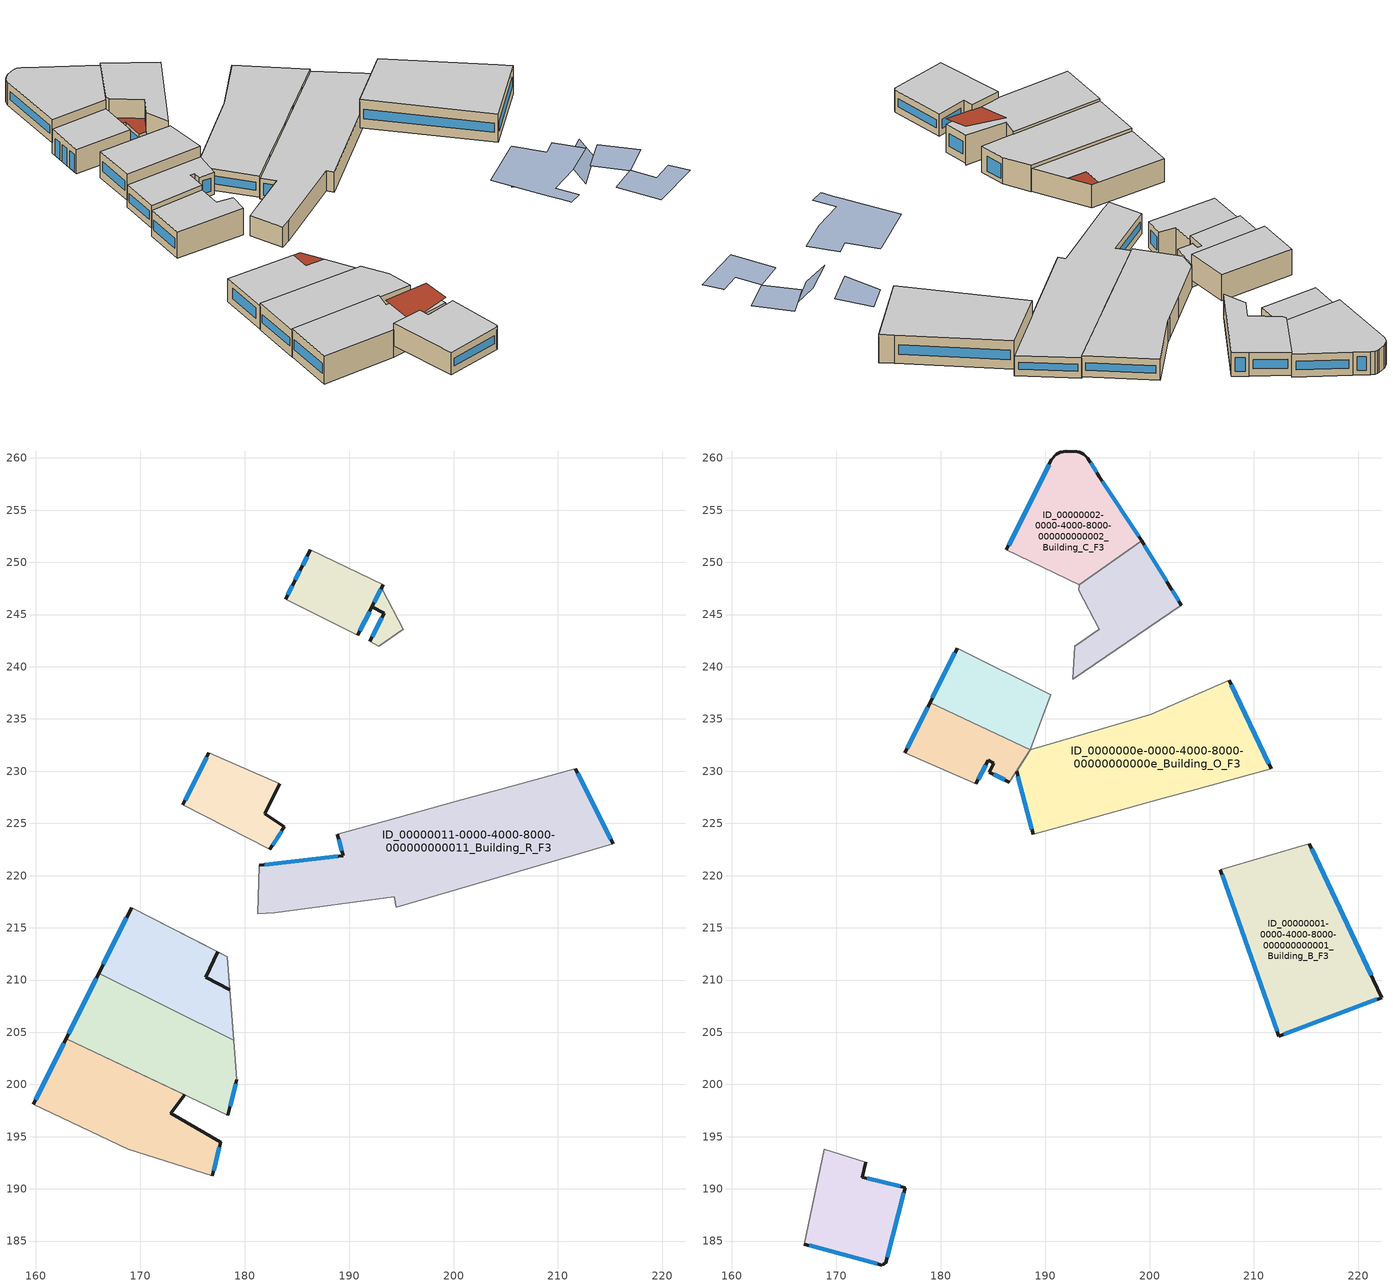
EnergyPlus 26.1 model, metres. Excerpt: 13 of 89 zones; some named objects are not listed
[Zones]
ID_00000010-0000-4000-8000-000000000010_Building_Q_F2
 floor to ID_00000010-0000-4000-8000-000000000010_Building_Q_F1 (FLOOR_CONSTRUCTION_BE_TH_01_EXISTING): 183.91,246.45 186.28,251.2 193.26,247.86 193.22,247.34 195.2,243.6 192.85,241.99 191.98,242.42 193.36,245.15 192.18,245.74 190.81,243.01 z8.88
 wall outside (WALL_CONSTRUCTION_BE_TH_01_EXISTING): 186.28,251.2 183.91,246.45 / 190.81,243.01 192.18,245.74 z8.88:12.36; 192.18,245.74 193.26,247.86 z11.28:12.36; 192.18,245.74 193.36,245.15 191.98,242.42 z8.88:11.28
 wall adiabatic (WALL_CONSTRUCTION_BE_TH_01_EXISTING): 193.26,247.86 186.28,251.2 / 183.91,246.45 190.81,243.01 z8.88:12.36; 191.98,242.42 192.85,241.99 195.2,243.6 193.22,247.34 193.26,247.86 z8.88:11.28
 window (WINDOW_CONSTRUCTION_BE_TH_01_EXISTING): 184.57,247.76 184.13,246.88 z8.91:11.42; 185.29,249.2 184.85,248.33 z8.89:11.36; 185.97,250.56 185.56,249.74 z8.89:11.32; 192.41,246.18 193.03,247.42 z11.5:12.14; 191.03,243.46 191.96,245.29 z9.73:11.51; 193.13,244.7 192.21,242.87 z9.46:10.69
 ceiling to ID_00000010-0000-4000-8000-000000000010_Building_Q_F3 (FLOOR_CONSTRUCTION_BE_TH_01_EXISTING): 183.91,246.45 190.81,243.01 192.18,245.74 193.26,247.86 186.28,251.2 z12.36
 roof outside (ROOF_CONSTRUCTION_BE_TH_01_EXISTING): 191.98,242.42 192.85,241.99 195.2,243.6 193.22,247.34 193.26,247.86 192.18,245.74 193.36,245.15 z11.28
ID_0000000b-0000-4000-8000-00000000000b_Building_L_F2
 floor to ID_0000000b-0000-4000-8000-00000000000b_Building_L_F1 (FLOOR_CONSTRUCTION_BE_TH_01_EXISTING): 159.76,198.09 162.9,204.39 174.24,199 172.91,197.26 177.7,194.45 176.88,191.27 168.85,193.78 z9.08
 wall outside (WALL_CONSTRUCTION_BE_TH_01_EXISTING): 162.9,204.39 159.76,198.09 / 176.88,191.27 177.7,194.45 z9.08:13.1; 172.91,197.26,13.1 172.91,197.26,9.08 174.24,199,9.06 174.24,199,13.1; 177.7,194.45,13.1 177.7,194.45,8.79 172.91,197.26,9.08 172.91,197.26,13.1
 wall adiabatic (WALL_CONSTRUCTION_BE_TH_01_EXISTING): 159.76,198.09 168.85,193.78 176.88,191.27 / 174.24,199 162.9,204.39 z9.08:13.1
 window (WINDOW_CONSTRUCTION_BE_TH_01_EXISTING): 162.68,203.94 159.99,198.54 z10.36:11.82; 177.01,191.75 177.57,193.96 z10.19:11.99
 ceiling to ID_0000000b-0000-4000-8000-00000000000b_Building_L_F3 (FLOOR_CONSTRUCTION_BE_TH_01_EXISTING): 159.76,198.09 168.85,193.78 176.88,191.27 177.7,194.45 172.91,197.26 174.24,199 162.9,204.39 z13.1
 roof outside (ROOF_CONSTRUCTION_BE_TH_01_EXISTING): 177.7,194.45,14.38 172.91,197.26,13.78 171.56,192.93,13.1 172.84,192.53,13.29 176.88,191.27,13.91
ID_00000011-0000-4000-8000-000000000011_Building_R_F3
 floor to ID_00000011-0000-4000-8000-000000000011_Building_R_F2 (FLOOR_CONSTRUCTION_BE_TH_01_EXISTING): 181.27,216.35 181.4,220.97 189.42,221.92 188.87,223.95 211.65,230.24 215.3,223.03 194.52,216.97 194.3,217.95 182.87,216.45 z10.04
 wall outside (WALL_CONSTRUCTION_BE_TH_01_EXISTING): 188.87,223.95 189.42,221.92 181.4,220.97 / 215.3,223.03 211.65,230.24 z10.04:12.97
 wall adiabatic (WALL_CONSTRUCTION_BE_TH_01_EXISTING): 181.4,220.97 181.27,216.35 182.87,216.45 194.3,217.95 194.52,216.97 215.3,223.03 / 211.65,230.24 207.83,229.18 204,228.13 203.59,228.02 200.27,227.1 193.41,225.21 188.87,223.95 z10.04:12.97
 window (WINDOW_CONSTRUCTION_BE_TH_01_EXISTING): 188.92,221.86 181.89,221.03 / 215.07,223.48 211.87,229.79 z10.99:12.02; 189,223.47 189.29,222.4 z10.64:12.37
 ceiling to ID_00000011-0000-4000-8000-000000000011_Building_R_F4 (FLOOR_CONSTRUCTION_BE_TH_01_EXISTING): 181.27,216.35 182.87,216.45 194.3,217.95 194.52,216.97 215.3,223.03 211.65,230.24 188.87,223.95 189.42,221.92 181.4,220.97 z12.97
ID_00000008-0000-4000-8000-000000000008_Building_I_F2
 floor to ID_00000008-0000-4000-8000-000000000008_Building_I_F1 (FLOOR_CONSTRUCTION_BE_TH_01_EXISTING): 174.07,226.78 176.57,231.77 183.36,228.8 181.89,225.95 183.79,224.67 182.39,222.5 z9.13
 wall outside (WALL_CONSTRUCTION_BE_TH_01_EXISTING): 176.57,231.77 174.07,226.78 / 182.39,222.5 183.79,224.67 z9.13:12.9; 183.79,224.67,12.9 183.79,224.67,9.09 181.89,225.95,9.02 181.89,225.95,12.9; 181.89,225.95,12.9 181.89,225.95,9.02 183.36,228.8,9.05 183.36,228.8,12.9
 wall adiabatic (WALL_CONSTRUCTION_BE_TH_01_EXISTING): 183.36,228.8 176.57,231.77 / 174.07,226.78 182.39,222.5 z9.13:12.9
 window (WINDOW_CONSTRUCTION_BE_TH_01_EXISTING): 176.35,231.32 174.3,227.22 z10.31:11.73; 182.66,222.92 183.52,224.25 z10.06:11.97
 ceiling to ID_00000008-0000-4000-8000-000000000008_Building_I_F3 (FLOOR_CONSTRUCTION_BE_TH_01_EXISTING): 174.07,226.78 182.39,222.5 183.79,224.67 181.89,225.95 183.36,228.8 176.57,231.77 z12.9
ID_0000000f-0000-4000-8000-00000000000f_Building_P_F2
 floor to ID_0000000f-0000-4000-8000-00000000000f_Building_P_F1 (FLOOR_CONSTRUCTION_BE_TH_01_EXISTING): 162.9,204.39 166,210.63 178.94,204.24 179.23,200.43 178.36,197.05 z9.01
 wall outside (WALL_CONSTRUCTION_BE_TH_01_EXISTING): 178.36,197.05 179.23,200.43 / 166,210.63 162.9,204.39 z9.01:12.8
 wall adiabatic (WALL_CONSTRUCTION_BE_TH_01_EXISTING): 162.9,204.39 178.36,197.05 / 179.23,200.43 178.94,204.24 166,210.63 z9.01:12.8
 window (WINDOW_CONSTRUCTION_BE_TH_01_EXISTING): 178.59,197.93 179.14,200.08 z9.61:11.76; 165.78,210.18 163.12,204.84 z10.32:11.49
 ceiling to ID_0000000f-0000-4000-8000-00000000000f_Building_P_F3 (FLOOR_CONSTRUCTION_BE_TH_01_EXISTING): 162.9,204.39 178.36,197.05 179.23,200.43 178.94,204.24 166,210.63 z12.8
ID_0000000a-0000-4000-8000-00000000000a_Building_K_F2
 floor to ID_0000000a-0000-4000-8000-00000000000a_Building_K_F1 (FLOOR_CONSTRUCTION_BE_TH_01_EXISTING): 166,210.63 169.15,216.93 178.33,212.23 178.94,204.24 z9.06
 wall outside (WALL_CONSTRUCTION_BE_TH_01_EXISTING): 169.15,216.93 166,210.63 z9.06:12.38; 178.57,209.09 176.28,210.26 177.43,212.69 z12.37:12.38
 wall adiabatic (WALL_CONSTRUCTION_BE_TH_01_EXISTING): 166,210.63 178.94,204.24 z9.06:12.38; 177.43,212.69,12.38 177.43,212.69,12.37 178.33,212.23,12.37 178.33,212.23,9.06 169.15,216.93,9.06 169.15,216.93,12.38; 178.94,204.24,12.38 178.94,204.24,9.06 178.33,212.23,9.06 178.33,212.23,12.37 178.57,209.09,12.37 178.57,209.09,12.38
 window (WINDOW_CONSTRUCTION_BE_TH_01_EXISTING): 168.67,215.96 166.43,211.49 z10.1:11.62
 ceiling to ID_0000000a-0000-4000-8000-00000000000a_Building_K_F3 (FLOOR_CONSTRUCTION_BE_TH_01_EXISTING): 166,210.63 178.94,204.24 178.57,209.09 176.28,210.26 177.43,212.69 169.15,216.93 z12.38
 roof outside (ROOF_CONSTRUCTION_BE_TH_01_EXISTING): 176.28,210.26 178.57,209.09 178.33,212.23 177.43,212.69 z12.37
ID_00000002-0000-4000-8000-000000000002_Building_C_F3
 floor to ID_00000002-0000-4000-8000-000000000002_Building_C_F2 (FLOOR_CONSTRUCTION_BE_TH_01_EXISTING): 186.28,251.2 190.59,259.82 191.08,260.37 191.46,260.53 192.04,260.67 193.07,260.6 193.32,260.53 193.69,260.38 194.08,259.97 195.2,258.2 199.23,252.09 193.26,247.86 z10.36
 wall outside (WALL_CONSTRUCTION_BE_TH_01_EXISTING): 199.23,252.09 195.2,258.2 194.08,259.97 193.69,260.38 193.32,260.53 193.07,260.6 192.04,260.67 191.46,260.53 191.08,260.37 190.59,259.82 186.28,251.2 z10.36:13.66
 wall adiabatic (WALL_CONSTRUCTION_BE_TH_01_EXISTING): 186.28,251.2 193.26,247.86 199.23,252.09 z10.36:13.66
 window (WINDOW_CONSTRUCTION_BE_TH_01_EXISTING): 194.94,258.62 194.35,259.55 z11.03:12.99; 198.95,252.51 195.48,257.78 z11.41:12.6; 190.37,259.37 186.51,251.64 z11.44:12.58
 ceiling to ID_00000002-0000-4000-8000-000000000002_Building_C_F4 (FLOOR_CONSTRUCTION_BE_TH_01_EXISTING): 186.28,251.2 193.26,247.86 199.23,252.09 195.2,258.2 194.08,259.97 193.69,260.38 193.32,260.53 193.07,260.6 192.04,260.67 191.46,260.53 191.08,260.37 190.59,259.82 z13.66
ID_00000004-0000-4000-8000-000000000004_Building_E_F3
 floor to ID_00000004-0000-4000-8000-000000000004_Building_E_F2 (FLOOR_CONSTRUCTION_BE_MFH_01_EXISTING): 166.92,184.71 168.85,193.78 172.84,192.53 172.49,191.11 176.59,190.11 174.75,182.94 174.6,182.82 174.51,182.79 174.45,182.79 174.42,182.7 z10.8
 wall outside (WALL_CONSTRUCTION_BE_MFH_01_EXISTING): 166.92,184.71 174.42,182.7 174.45,182.79 174.51,182.79 174.6,182.82 174.75,182.94 176.59,190.11 172.49,191.11 172.84,192.53 z10.8:13.99
 wall adiabatic (WALL_CONSTRUCTION_BE_MFH_01_EXISTING): 172.84,192.53 168.85,193.78 166.92,184.71 z10.8:13.99
 window (WINDOW_CONSTRUCTION_BE_MFH_01_EXISTING): 167.41,184.58 173.94,182.83 z11.83:12.96; 176.1,190.23 172.98,190.99 z11.75:13.04; 174.88,183.42 176.46,189.63 z11.82:12.97
 ceiling to ID_00000004-0000-4000-8000-000000000004_Building_E_F4 (FLOOR_CONSTRUCTION_BE_MFH_01_EXISTING): 166.92,184.71 174.42,182.7 174.45,182.79 174.51,182.79 174.6,182.82 174.75,182.94 176.59,190.11 172.49,191.11 172.84,192.53 168.85,193.78 z13.99
ID_0000000e-0000-4000-8000-00000000000e_Building_O_F3
 floor to ID_0000000e-0000-4000-8000-00000000000e_Building_O_F2 (FLOOR_CONSTRUCTION_BE_O_01_EXISTING): 187.26,230 188.58,232.03 195.16,233.98 200.18,235.47 207.62,238.72 211.65,230.24 188.87,223.95 z10.23
 wall outside (WALL_CONSTRUCTION_BE_O_01_EXISTING): 211.65,230.24 207.62,238.72 / 187.26,230 188.87,223.95 z10.23:13.3
 wall adiabatic (WALL_CONSTRUCTION_BE_O_01_EXISTING): 207.62,238.72 200.18,235.47 199.22,235.19 195.16,233.98 188.58,232.03 187.26,230 / 188.87,223.95 193.41,225.21 200.27,227.1 203.59,228.02 204,228.13 207.83,229.18 211.65,230.24 z10.23:13.3
 window (WINDOW_CONSTRUCTION_BE_O_01_EXISTING): 211.43,230.69 207.84,238.27 z11.23:12.29; 187.38,229.51 188.74,224.43 z11.2:12.33
 ceiling to ID_0000000e-0000-4000-8000-00000000000e_Building_O_F4 (FLOOR_CONSTRUCTION_BE_O_01_EXISTING): 187.26,230 188.87,223.95 211.65,230.24 207.62,238.72 200.18,235.47 195.16,233.98 188.58,232.03 z13.3
ID_00000000-0000-4000-8000-000000000000_Building_A_F3
 floor to ID_00000000-0000-4000-8000-000000000000_Building_A_F2 (FLOOR_CONSTRUCTION_BE_TH_01_EXISTING): 178.97,236.57 181.58,241.78 190.54,237.32 188.58,232.03 z11.29
 wall outside (WALL_CONSTRUCTION_BE_TH_01_EXISTING): 181.58,241.78 178.97,236.57 z11.29:15.02
 wall adiabatic (WALL_CONSTRUCTION_BE_TH_01_EXISTING): 178.97,236.57 188.58,232.03 190.54,237.32 181.58,241.78 z11.29:15.02
 window (WINDOW_CONSTRUCTION_BE_TH_01_EXISTING): 181.35,241.33 179.2,237.02 z12.46:13.86
 ceiling to ID_00000000-0000-4000-8000-000000000000_Building_A_F4 (FLOOR_CONSTRUCTION_BE_TH_01_EXISTING): 178.97,236.57 188.58,232.03 190.54,237.32 181.58,241.78 z15.02
ID_00000001-0000-4000-8000-000000000001_Building_B_F3
 floor to ID_00000001-0000-4000-8000-000000000001_Building_B_F2 (FLOOR_CONSTRUCTION_BE_TH_01_EXISTING): 206.78,220.55 215.3,223.03 221.42,210.01 222.22,208.32 212.39,204.62 z11
 wall outside (WALL_CONSTRUCTION_BE_TH_01_EXISTING): 206.78,220.55 212.39,204.62 222.22,208.32 221.42,210.01 215.3,223.03 z11:15.08
 wall adiabatic (WALL_CONSTRUCTION_BE_TH_01_EXISTING): 215.3,223.03 206.78,220.55 z11:15.08
 window (WINDOW_CONSTRUCTION_BE_TH_01_EXISTING): 206.95,220.08 212.22,205.1 z12.37:13.71; 221.21,210.46 215.51,222.58 z12.36:13.72; 212.85,204.8 221.75,208.14 z12.34:13.74
 ceiling to ID_00000001-0000-4000-8000-000000000001_Building_B_F4 (FLOOR_CONSTRUCTION_BE_TH_01_EXISTING): 206.78,220.55 212.39,204.62 222.22,208.32 221.42,210.01 215.3,223.03 z15.08
ID_00000005-0000-4000-8000-000000000005_Building_F_F3
 floor to ID_00000005-0000-4000-8000-000000000005_Building_F_F2 (FLOOR_CONSTRUCTION_BE_TH_01_EXISTING): 176.57,231.77 178.97,236.57 188.58,232.03 186.57,228.94 184.65,229.92 185.08,230.75 184.53,231.03 183.36,228.8 z10.3
 wall outside (WALL_CONSTRUCTION_BE_TH_01_EXISTING): 178.97,236.57 176.57,231.77 / 183.36,228.8 184.53,231.03 185.08,230.75 184.65,229.92 186.57,228.94 z10.3:13.54
 wall adiabatic (WALL_CONSTRUCTION_BE_TH_01_EXISTING): 186.57,228.94 188.58,232.03 178.97,236.57 / 176.57,231.77 183.36,228.8 z10.3:13.54
 window (WINDOW_CONSTRUCTION_BE_TH_01_EXISTING): 178.75,236.13 176.8,232.22 z11.3:12.53; 183.59,229.24 184.3,230.59 z11.09:12.75; 185.1,229.69 186.12,229.17 z10.98:12.86
 ceiling to ID_00000005-0000-4000-8000-000000000005_Building_F_F4 (FLOOR_CONSTRUCTION_BE_TH_01_EXISTING): 176.57,231.77 183.36,228.8 184.53,231.03 185.08,230.75 184.65,229.92 186.57,228.94 188.58,232.03 178.97,236.57 z13.54
ID_0000000d-0000-4000-8000-00000000000d_Building_N_F3
 floor to ID_0000000d-0000-4000-8000-00000000000d_Building_N_F2 (FLOOR_CONSTRUCTION_BE_TH_01_EXISTING): 192.63,238.83 192.85,241.99 195.2,243.6 193.22,247.34 193.26,247.86 199.23,252.09 203.04,245.91 z10.6
 wall outside (WALL_CONSTRUCTION_BE_TH_01_EXISTING): 203.04,245.91 201.9,247.75 199.23,252.09 z10.6:13.96
 wall adiabatic (WALL_CONSTRUCTION_BE_TH_01_EXISTING): 199.23,252.09 193.26,247.86 193.22,247.34 195.2,243.6 192.85,241.99 192.63,238.83 203.04,245.91 z10.6:13.96
 window (WINDOW_CONSTRUCTION_BE_TH_01_EXISTING): 202.78,246.33 202.16,247.33 z11.31:13.25; 201.64,248.18 199.49,251.66 z11.63:12.93
 ceiling to ID_0000000d-0000-4000-8000-00000000000d_Building_N_F4 (FLOOR_CONSTRUCTION_BE_TH_01_EXISTING): 192.63,238.83 203.04,245.91 199.23,252.09 193.26,247.86 193.22,247.34 195.2,243.6 192.85,241.99 z13.96
shading: 199.24,198.01,15.45 199.78,191,15.45 199.83,190.32,15.45 199.93,188.96,15.45 200.03,187.69,15.45 200.06,187.35,15.45 201.94,187.38,15.45 201.65,190.54,15.45 206.15,190.74,15.45 210.83,191.64,15.44 209.82,195.72,15.45 207.83,195.24,15.45 206.77,199.55,15.45 206.56,199.5,15.45; 211.07,187.55 211.42,181.55 218.62,181.74 218.22,184.49 218.22,184.54 215.27,184.37 215.06,187.91 z11.12; 213.51,192.59 215.06,187.91 219.51,189.09 217.85,194.13 215.68,193.37 z11.06; 207.83,195.24,10.59 209.82,195.72,10.51 212.3,196.44,10.38 211.58,197.77,10.03 210.08,200.51,9.32 206.77,199.55,9.5; 210.27,193.87,13.13 210.83,191.64,10.33 213.51,192.59,10.65 215.68,193.37,10.91 215.47,194.06,11.8 215.17,195.07,13.08
[Building]
UrbanScene: North axis=0; Terrain=City; Loads convergence tolerance value=0.04; Temperature convergence tolerance value=0.4; Solar distribution=FullExterior; Maximum number of warmup days=100; Name=Demo urban block
[Site:Location]
Demo Location: City=Anonymized; Reference system=local coordinates
[WindowMaterial:Shade]
Shading_Material: Solar transmittance=0.1; Solar reflectance=0.5; Visible transmittance=0.2; Visible reflectance=0.5; Infrared hemispherical emissivity=0.9; Infrared transmittance=0.05; Thickness=0.005; Conductivity=0.1; Shade to glass distance=0.05; Top opening multiplier=0.5; Bottom opening multiplier=0.5; Left side opening multiplier=0.5; Right side opening multiplier=0.5; Airflow permeability=0
[Material] Thickness=0.1
Name | Roughness | Conductivity | Density | Specific heat | Solar absorptance | Thermal absorptance | Visible absorptance
BE_GypsumBlock_Material | MediumSmooth | 0.4 | 900 | 1000
WALL_MATERIAL_BE_O_01_EXISTING; WALL_MATERIAL_BE_MFH_01_EXISTING; WALL_MATERIAL_BE_TH_01_EXISTING | MediumRough | 0.22 | 900 | 840 | 0.7 | 0.9 | 0.7
FLOOR_MATERIAL_BE_O_01_EXISTING | MediumRough | 0.079 | 2000 | 840 | 0.6 | 0.9 | 0.6
FLOOR_MATERIAL_BE_MFH_01_EXISTING | MediumRough | 0.068 | 2000 | 840 | 0.6 | 0.9 | 0.6
ROOF_MATERIAL_BE_TH_01_EXISTING | MediumRough | 0.17 | 800 | 920 | 0.75 | 0.9 | 0.75
FLOOR_MATERIAL_BE_TH_01_EXISTING | MediumRough | 0.085 | 2000 | 840 | 0.6 | 0.9 | 0.6
[Construction]
BE_Internal_Partition_Const: BE_GypsumBlock_Material
WALL_CONSTRUCTION_BE_O_01_EXISTING: WALL_MATERIAL_BE_O_01_EXISTING
FLOOR_CONSTRUCTION_BE_O_01_EXISTING: FLOOR_MATERIAL_BE_O_01_EXISTING
WINDOW_CONSTRUCTION_BE_O_01_EXISTING: GLASS_BE_O_01_EXISTING, AIR_GAP_BE_O_01_EXISTING, GLASS_BE_O_01_EXISTING
WALL_CONSTRUCTION_BE_MFH_01_EXISTING: WALL_MATERIAL_BE_MFH_01_EXISTING
FLOOR_CONSTRUCTION_BE_MFH_01_EXISTING: FLOOR_MATERIAL_BE_MFH_01_EXISTING
WINDOW_CONSTRUCTION_BE_MFH_01_EXISTING: GLASS_BE_MFH_01_EXISTING, AIR_GAP_BE_MFH_01_EXISTING, GLASS_BE_MFH_01_EXISTING
WALL_CONSTRUCTION_BE_TH_01_EXISTING: WALL_MATERIAL_BE_TH_01_EXISTING
ROOF_CONSTRUCTION_BE_TH_01_EXISTING: ROOF_MATERIAL_BE_TH_01_EXISTING
FLOOR_CONSTRUCTION_BE_TH_01_EXISTING: FLOOR_MATERIAL_BE_TH_01_EXISTING
WINDOW_CONSTRUCTION_BE_TH_01_EXISTING: GLASS_BE_TH_01_EXISTING, AIR_GAP_BE_TH_01_EXISTING, GLASS_BE_TH_01_EXISTING
[WindowMaterial:Glazing] Back side infrared hemispherical emissivity=0.84; Back side solar reflectance at normal incidence=0.071; Back side visible reflectance at normal incidence=0.08; Conductivity=1; Front side infrared hemispherical emissivity=0.84; Front side solar reflectance at normal incidence=0.071; Front side visible reflectance at normal incidence=0.08; Infrared transmittance at normal incidence=0; Optical data type=SpectralAverage; Solar transmittance at normal incidence=0.775; Thickness=0.006; Visible transmittance at normal incidence=0.881
GLASS_BE_O_01_EXISTING; GLASS_BE_MFH_01_EXISTING; GLASS_BE_TH_01_EXISTING
[WindowMaterial:Gas] Gas type=Air; Thickness=0.012
AIR_GAP_BE_O_01_EXISTING; AIR_GAP_BE_MFH_01_EXISTING; AIR_GAP_BE_TH_01_EXISTING
[Zone] Multiplier=1
Name | Ceiling height | Volume
ID_00000010-0000-4000-8000-000000000010_Building_Q_F2 | 3.4856 | 172.91
ID_00000002-0000-4000-8000-000000000002_Building_C_F3 | 3.3035 | 312.26
ID_00000004-0000-4000-8000-000000000004_Building_E_F3 | 3.18721 | 219.69
ID_0000000b-0000-4000-8000-00000000000b_Building_L_F2 | 4.3091 | 467.92
ID_0000000e-0000-4000-8000-00000000000e_Building_O_F3 | 3.06912 | 573.34
ID_00000000-0000-4000-8000-000000000000_Building_A_F3 | 3.73622 | 220.29
ID_00000001-0000-4000-8000-000000000001_Building_B_F3 | 4.0847 | 653.22
ID_00000011-0000-4000-8000-000000000011_Building_R_F3 | 2.92543 | 684.41
ID_00000005-0000-4000-8000-000000000005_Building_F_F3 | 3.23383 | 159.36
ID_0000000d-0000-4000-8000-00000000000d_Building_N_F3 | 3.36688 | 219.91
ID_00000008-0000-4000-8000-000000000008_Building_I_F2 | 3.88045 | 188.69
ID_0000000f-0000-4000-8000-00000000000f_Building_P_F2 | 3.79819 | 418.31
ID_0000000a-0000-4000-8000-00000000000a_Building_K_F2 | 3.32007 | 285.94
[InternalMass] Construction=BE_Internal_Partition_Const
Name | Zone or zonelist | Surface area
ID_00000010-0000-4000-8000-000000000010_Building_Q_F2_Vertical_Internal_Mass | ID_00000010-0000-4000-8000-000000000010_Building_Q_F2 | 24.8
ID_00000002-0000-4000-8000-000000000002_Building_C_F3_Vertical_Internal_Mass | ID_00000002-0000-4000-8000-000000000002_Building_C_F3 | 47.26
ID_00000004-0000-4000-8000-000000000004_Building_E_F3_Vertical_Internal_Mass | ID_00000004-0000-4000-8000-000000000004_Building_E_F3 | 34.46
ID_0000000b-0000-4000-8000-00000000000b_Building_L_F2_Vertical_Internal_Mass | ID_0000000b-0000-4000-8000-00000000000b_Building_L_F2 | 54.29
ID_0000000e-0000-4000-8000-00000000000e_Building_O_F3_Vertical_Internal_Mass | ID_0000000e-0000-4000-8000-00000000000e_Building_O_F3 | 93.4
ID_00000000-0000-4000-8000-000000000000_Building_A_F3_Vertical_Internal_Mass | ID_00000000-0000-4000-8000-000000000000_Building_A_F3 | 29.48
ID_00000001-0000-4000-8000-000000000001_Building_B_F3_Vertical_Internal_Mass | ID_00000001-0000-4000-8000-000000000001_Building_B_F3 | 79.96
ID_00000011-0000-4000-8000-000000000011_Building_R_F3_Vertical_Internal_Mass | ID_00000011-0000-4000-8000-000000000011_Building_R_F3 | 116.98
ID_00000005-0000-4000-8000-000000000005_Building_F_F3_Vertical_Internal_Mass | ID_00000005-0000-4000-8000-000000000005_Building_F_F3 | 24.64
ID_0000000d-0000-4000-8000-00000000000d_Building_N_F3_Vertical_Internal_Mass | ID_0000000d-0000-4000-8000-00000000000d_Building_N_F3 | 32.66
ID_00000008-0000-4000-8000-000000000008_Building_I_F2_Vertical_Internal_Mass | ID_00000008-0000-4000-8000-000000000008_Building_I_F2 | 24.31
ID_0000000f-0000-4000-8000-00000000000f_Building_P_F2_Vertical_Internal_Mass | ID_0000000f-0000-4000-8000-00000000000f_Building_P_F2 | 55.07
ID_0000000a-0000-4000-8000-00000000000a_Building_K_F2_Vertical_Internal_Mass | ID_0000000a-0000-4000-8000-00000000000a_Building_K_F2 | 43.06
[People] Number of people schedule=People_Number_Schedule; Number of people calculation method=People; Activity level schedule=People_Activity_Schedule; Carbon dioxide generation rate=3.82e-08; Fraction radiant=0.3; Sensible heat fraction=0.5; Mean radiant temperature calculation type=EnclosureAveraged
Name | Zone or zonelist or space or spacelist | Number of people
People_ID_00000010-0000-4000-8000-000000000010_Building_Q_F2 | ID_00000010-0000-4000-8000-000000000010_Building_Q_F2 | 1
People_ID_00000002-0000-4000-8000-000000000002_Building_C_F3 | ID_00000002-0000-4000-8000-000000000002_Building_C_F3 | 3
People_ID_00000004-0000-4000-8000-000000000004_Building_E_F3 | ID_00000004-0000-4000-8000-000000000004_Building_E_F3 | 2
People_ID_0000000b-0000-4000-8000-00000000000b_Building_L_F2 | ID_0000000b-0000-4000-8000-00000000000b_Building_L_F2 | 3
People_ID_0000000e-0000-4000-8000-00000000000e_Building_O_F3 | ID_0000000e-0000-4000-8000-00000000000e_Building_O_F3 | 5
People_ID_00000000-0000-4000-8000-000000000000_Building_A_F3 | ID_00000000-0000-4000-8000-000000000000_Building_A_F3 | 2
People_ID_00000001-0000-4000-8000-000000000001_Building_B_F3 | ID_00000001-0000-4000-8000-000000000001_Building_B_F3 | 5
People_ID_00000011-0000-4000-8000-000000000011_Building_R_F3 | ID_00000011-0000-4000-8000-000000000011_Building_R_F3 | 6
People_ID_00000005-0000-4000-8000-000000000005_Building_F_F3 | ID_00000005-0000-4000-8000-000000000005_Building_F_F3 | 1
People_ID_0000000d-0000-4000-8000-00000000000d_Building_N_F3 | ID_0000000d-0000-4000-8000-00000000000d_Building_N_F3 | 2
People_ID_00000008-0000-4000-8000-000000000008_Building_I_F2 | ID_00000008-0000-4000-8000-000000000008_Building_I_F2 | 1
People_ID_0000000f-0000-4000-8000-00000000000f_Building_P_F2 | ID_0000000f-0000-4000-8000-00000000000f_Building_P_F2 | 3
People_ID_0000000a-0000-4000-8000-00000000000a_Building_K_F2 | ID_0000000a-0000-4000-8000-00000000000a_Building_K_F2 | 3
[Lights] Schedule=Lighting_Schedule; Design level calculation method=LightingLevel; Radiant fraction=0.4; Fraction visible=0.1
Name | Zone or zonelist or space or spacelist | Lighting level
Lights_ID_00000010-0000-4000-8000-000000000010_Building_Q_F2 | ID_00000010-0000-4000-8000-000000000010_Building_Q_F2 | 248.042
Lights_ID_00000002-0000-4000-8000-000000000002_Building_C_F3 | ID_00000002-0000-4000-8000-000000000002_Building_C_F3 | 472.615
Lights_ID_00000004-0000-4000-8000-000000000004_Building_E_F3 | ID_00000004-0000-4000-8000-000000000004_Building_E_F3 | 344.649
Lights_ID_0000000b-0000-4000-8000-00000000000b_Building_L_F2 | ID_0000000b-0000-4000-8000-00000000000b_Building_L_F2 | 542.948
Lights_ID_0000000e-0000-4000-8000-00000000000e_Building_O_F3 | ID_0000000e-0000-4000-8000-00000000000e_Building_O_F3 | 934.042
Lights_ID_00000000-0000-4000-8000-000000000000_Building_A_F3 | ID_00000000-0000-4000-8000-000000000000_Building_A_F3 | 294.799
Lights_ID_00000001-0000-4000-8000-000000000001_Building_B_F3 | ID_00000001-0000-4000-8000-000000000001_Building_B_F3 | 799.591
Lights_ID_00000011-0000-4000-8000-000000000011_Building_R_F3 | ID_00000011-0000-4000-8000-000000000011_Building_R_F3 | 1169.75
Lights_ID_00000005-0000-4000-8000-000000000005_Building_F_F3 | ID_00000005-0000-4000-8000-000000000005_Building_F_F3 | 246.396
Lights_ID_0000000d-0000-4000-8000-00000000000d_Building_N_F3 | ID_0000000d-0000-4000-8000-00000000000d_Building_N_F3 | 326.583
Lights_ID_00000008-0000-4000-8000-000000000008_Building_I_F2 | ID_00000008-0000-4000-8000-000000000008_Building_I_F2 | 243.125
Lights_ID_0000000f-0000-4000-8000-00000000000f_Building_P_F2 | ID_0000000f-0000-4000-8000-00000000000f_Building_P_F2 | 550.666
Lights_ID_0000000a-0000-4000-8000-00000000000a_Building_K_F2 | ID_0000000a-0000-4000-8000-00000000000a_Building_K_F2 | 430.624
[ElectricEquipment] Schedule=Equipment_Schedule; Design level calculation method=EquipmentLevel; Fraction latent=0.1; Fraction radiant=0.3; Fraction lost=0.1
Name | Zone or zonelist or space or spacelist | Design level
ElectricEquipment_ID_00000010-0000-4000-8000-000000000010_Building_Q_F2 | ID_00000010-0000-4000-8000-000000000010_Building_Q_F2 | 99.2167
ElectricEquipment_ID_00000002-0000-4000-8000-000000000002_Building_C_F3 | ID_00000002-0000-4000-8000-000000000002_Building_C_F3 | 189.046
ElectricEquipment_ID_00000004-0000-4000-8000-000000000004_Building_E_F3 | ID_00000004-0000-4000-8000-000000000004_Building_E_F3 | 137.86
ElectricEquipment_ID_0000000b-0000-4000-8000-00000000000b_Building_L_F2 | ID_0000000b-0000-4000-8000-00000000000b_Building_L_F2 | 217.179
ElectricEquipment_ID_0000000e-0000-4000-8000-00000000000e_Building_O_F3 | ID_0000000e-0000-4000-8000-00000000000e_Building_O_F3 | 373.617
ElectricEquipment_ID_00000000-0000-4000-8000-000000000000_Building_A_F3 | ID_00000000-0000-4000-8000-000000000000_Building_A_F3 | 117.92
ElectricEquipment_ID_00000001-0000-4000-8000-000000000001_Building_B_F3 | ID_00000001-0000-4000-8000-000000000001_Building_B_F3 | 319.837
ElectricEquipment_ID_00000011-0000-4000-8000-000000000011_Building_R_F3 | ID_00000011-0000-4000-8000-000000000011_Building_R_F3 | 467.901
ElectricEquipment_ID_00000005-0000-4000-8000-000000000005_Building_F_F3 | ID_00000005-0000-4000-8000-000000000005_Building_F_F3 | 98.5582
ElectricEquipment_ID_0000000d-0000-4000-8000-00000000000d_Building_N_F3 | ID_0000000d-0000-4000-8000-00000000000d_Building_N_F3 | 130.633
ElectricEquipment_ID_00000008-0000-4000-8000-000000000008_Building_I_F2 | ID_00000008-0000-4000-8000-000000000008_Building_I_F2 | 97.2498
ElectricEquipment_ID_0000000f-0000-4000-8000-00000000000f_Building_P_F2 | ID_0000000f-0000-4000-8000-00000000000f_Building_P_F2 | 220.266
ElectricEquipment_ID_0000000a-0000-4000-8000-00000000000a_Building_K_F2 | ID_0000000a-0000-4000-8000-00000000000a_Building_K_F2 | 172.25
[WindowShadingControl] Shading type=InteriorShade; Shading control type=OnIfScheduleAllows; Schedule=Shading_Schedule; Shading control is scheduled=Yes; Shading device material=Shading_Material
Name | Zone | Fenestration surface name 1 | Fenestration surface name 2 | Fenestration surface name 3 | Fenestration surface name 4 | Fenestration surface name 5 | Fenestration surface name 6
Shading_Control_ID_00000010-0000-4000-8000-000000000010_Building_Q_F2 | ID_00000010-0000-4000-8000-000000000010_Building_Q_F2 | Window_UUID_b12f20bb-6cde-4e9f-aa60-e3ff66359776 | Window_UUID_958081d6-00b5-494b-bd87-3e546429ca87 | Window_UUID_3aa2bbdd-3e14-463d-acaf-7fa250b5d632 | Window_WallSurface_UUID_0725f2d6-0cde-4f9b-a9f2-7a35785060c2_Floor2 | Window_WallSurface_UUID_036a50a8-3d7c-4415-b584-e5c840475733_Floor2 | Window_WallSurface_UUID_130d15d0-a369-4025-aaf0-d5886dcda45a_Floor2
Shading_Control_ID_00000002-0000-4000-8000-000000000002_Building_C_F3 | ID_00000002-0000-4000-8000-000000000002_Building_C_F3 | Window_WallSurface_UUID_6c13ef64-08c2-4883-8243-9d958fd245a0_Floor3 | Window_WallSurface_UUID_d1621a36-49bf-41e9-9a20-242809d101df_Floor3 | Window_WallSurface_UUID_b55f43a7-840d-45db-991f-3315b7c44bf9_Floor3
Shading_Control_ID_00000004-0000-4000-8000-000000000004_Building_E_F3 | ID_00000004-0000-4000-8000-000000000004_Building_E_F3 | Window_WallSurface_UUID_e7d9032c-4664-43b2-8388-2e2008748ad8_Floor3 | Window_WallSurface_UUID_c275d5ee-f46d-451d-9e43-898bb84b7fdc_Floor3 | Window_WallSurface_UUID_d88c7a2c-6721-44a2-8e8c-b7bcccf4f5dd_Floor3
Shading_Control_ID_0000000b-0000-4000-8000-00000000000b_Building_L_F2 | ID_0000000b-0000-4000-8000-00000000000b_Building_L_F2 | Window_WallSurface_UUID_f03a497a-88a1-4b05-99e7-cc0fab17a9d2_Floor2 | Window_WallSurface_UUID_fe39ca2c-a0a8-48eb-b476-da92515caae3_Floor2
Shading_Control_ID_0000000e-0000-4000-8000-00000000000e_Building_O_F3 | ID_0000000e-0000-4000-8000-00000000000e_Building_O_F3 | Window_WallSurface_UUID_47eaf5d1-bd25-4d6e-abbd-205a1819ed3e_Floor3 | Window_WallSurface_UUID_633c8162-b79b-4d85-a100-ecb88c3f9cbf_Floor3
Shading_Control_ID_00000000-0000-4000-8000-000000000000_Building_A_F3 | ID_00000000-0000-4000-8000-000000000000_Building_A_F3 | Window_WallSurface_UUID_415bd940-f2c6-45b5-8a3b-bda8b3434628_Floor3
Shading_Control_ID_00000001-0000-4000-8000-000000000001_Building_B_F3 | ID_00000001-0000-4000-8000-000000000001_Building_B_F3 | Window_WallSurface_UUID_c062a08c-3ecb-44eb-85f4-fe77c741c58d_Floor3 | Window_WallSurface_UUID_62939d00-fa4a-4959-97a5-5a54d2a29941_Floor3 | Window_WallSurface_UUID_9fcb1c4e-6217-42a4-921a-4dc4a6d3f108_Floor3
Shading_Control_ID_00000011-0000-4000-8000-000000000011_Building_R_F3 | ID_00000011-0000-4000-8000-000000000011_Building_R_F3 | Window_WallSurface_UUID_186ab8b4-0234-490f-9d78-bf20c8a835f7_Floor3 | Window_WallSurface_UUID_df8662ec-1f87-4bb0-9486-61e4f246d5e6_Floor3 | Window_WallSurface_UUID_2e6c7f8d-f140-4878-a855-e46219169383_Floor3
Shading_Control_ID_00000005-0000-4000-8000-000000000005_Building_F_F3 | ID_00000005-0000-4000-8000-000000000005_Building_F_F3 | Window_WallSurface_UUID_6974947e-3a1d-414c-8d30-bbec3325a1e0_Floor3 | Window_WallSurface_UUID_66a3e8f1-8393-4caa-8584-b4588337dd5f_Floor3 | Window_WallSurface_UUID_be0a5aa7-c9a2-4c3c-9526-b6acdbe935fd_Floor3
Shading_Control_ID_0000000d-0000-4000-8000-00000000000d_Building_N_F3 | ID_0000000d-0000-4000-8000-00000000000d_Building_N_F3 | Window_WallSurface_UUID_94153be7-0b52-4745-9bf2-c16048c93b11_Floor3 | Window_WallSurface_UUID_3f9a39ca-cf31-4086-83c6-81841c6b83d1_Floor3
Shading_Control_ID_00000008-0000-4000-8000-000000000008_Building_I_F2 | ID_00000008-0000-4000-8000-000000000008_Building_I_F2 | Window_WallSurface_UUID_a951d05e-d540-40e3-9d50-1972bfbe1144_Floor2 | Window_WallSurface_UUID_e41b38cb-8038-494f-9941-4dac117cb0c5_Floor2
Shading_Control_ID_0000000f-0000-4000-8000-00000000000f_Building_P_F2 | ID_0000000f-0000-4000-8000-00000000000f_Building_P_F2 | Window_UUID_89f7bd2f-86d7-47dc-9cbe-71bb703253d9 | Window_WallSurface_UUID_4454cb4c-02ad-4a59-b29e-558ba6a484f6_Floor2
Shading_Control_ID_0000000a-0000-4000-8000-00000000000a_Building_K_F2 | ID_0000000a-0000-4000-8000-00000000000a_Building_K_F2 | Window_UUID_668ffd3e-99fb-40c7-9f21-25a2883eb7ef
[ZoneVentilation:WindandStackOpenArea] Opening area fraction schedule=Window_Open_Schedule; Effective angle=0; Discharge coefficient for opening=0.65; Minimum indoor temperature=22; Maximum indoor temperature=100; Delta temperature=-100; Minimum outdoor temperature=15; Maximum outdoor temperature=30; Maximum wind speed=40
Name | Zone or space | Opening area
Window_Ventilation_ID_00000010-0000-4000-8000-000000000010_Building_Q_F2 | ID_00000010-0000-4000-8000-000000000010_Building_Q_F2 | 14.1232
Window_Ventilation_ID_00000002-0000-4000-8000-000000000002_Building_C_F3 | ID_00000002-0000-4000-8000-000000000002_Building_C_F3 | 19.5138
Window_Ventilation_ID_00000004-0000-4000-8000-000000000004_Building_E_F3 | ID_00000004-0000-4000-8000-000000000004_Building_E_F3 | 19.1503
Window_Ventilation_ID_0000000b-0000-4000-8000-00000000000b_Building_L_F2 | ID_0000000b-0000-4000-8000-00000000000b_Building_L_F2 | 12.8447
Window_Ventilation_ID_0000000e-0000-4000-8000-00000000000e_Building_O_F3 | ID_0000000e-0000-4000-8000-00000000000e_Building_O_F3 | 14.889
Window_Ventilation_ID_00000000-0000-4000-8000-000000000000_Building_A_F3 | ID_00000000-0000-4000-8000-000000000000_Building_A_F3 | 6.74241
Window_Ventilation_ID_00000001-0000-4000-8000-000000000001_Building_B_F3 | ID_00000001-0000-4000-8000-000000000001_Building_B_F3 | 52.8974
Window_Ventilation_ID_00000011-0000-4000-8000-000000000011_Building_R_F3 | ID_00000011-0000-4000-8000-000000000011_Building_R_F3 | 16.5644
Window_Ventilation_ID_00000005-0000-4000-8000-000000000005_Building_F_F3 | ID_00000005-0000-4000-8000-000000000005_Building_F_F3 | 10.0638
Window_Ventilation_ID_0000000d-0000-4000-8000-00000000000d_Building_N_F3 | ID_0000000d-0000-4000-8000-00000000000d_Building_N_F3 | 7.57734
Window_Ventilation_ID_00000008-0000-4000-8000-000000000008_Building_I_F2 | ID_00000008-0000-4000-8000-000000000008_Building_I_F2 | 9.54747
Window_Ventilation_ID_0000000f-0000-4000-8000-00000000000f_Building_P_F2 | ID_0000000f-0000-4000-8000-00000000000f_Building_P_F2 | 11.7247
Window_Ventilation_ID_0000000a-0000-4000-8000-00000000000a_Building_K_F2 | ID_0000000a-0000-4000-8000-00000000000a_Building_K_F2 | 7.62231
[ThermostatSetpoint:SingleHeating] Setpoint temperature schedule=Heating Setpoint Schedule
ID_00000010-0000-4000-8000-000000000010_Building_Q_F2 Heating Only Setpoint; ID_00000002-0000-4000-8000-000000000002_Building_C_F3 Heating Only Setpoint; ID_00000004-0000-4000-8000-000000000004_Building_E_F3 Heating Only Setpoint; ID_0000000b-0000-4000-8000-00000000000b_Building_L_F2 Heating Only Setpoint; ID_0000000e-0000-4000-8000-00000000000e_Building_O_F3 Heating Only Setpoint; ID_00000000-0000-4000-8000-000000000000_Building_A_F3 Heating Only Setpoint; ID_00000001-0000-4000-8000-000000000001_Building_B_F3 Heating Only Setpoint; ID_00000011-0000-4000-8000-000000000011_Building_R_F3 Heating Only Setpoint; ID_00000005-0000-4000-8000-000000000005_Building_F_F3 Heating Only Setpoint; ID_0000000d-0000-4000-8000-00000000000d_Building_N_F3 Heating Only Setpoint; ID_00000008-0000-4000-8000-000000000008_Building_I_F2 Heating Only Setpoint; ID_0000000f-0000-4000-8000-00000000000f_Building_P_F2 Heating Only Setpoint; ID_0000000a-0000-4000-8000-00000000000a_Building_K_F2 Heating Only Setpoint
[ZoneControl:Thermostat] Control type schedule=Heating Only Control Type Sched
Name | Zone or zonelist | Control 1
ID_00000010-0000-4000-8000-000000000010_Building_Q_F2 Thermostat | ID_00000010-0000-4000-8000-000000000010_Building_Q_F2 | ID_00000010-0000-4000-8000-000000000010_Building_Q_F2 Heating Only Setpoint
ID_00000002-0000-4000-8000-000000000002_Building_C_F3 Thermostat | ID_00000002-0000-4000-8000-000000000002_Building_C_F3 | ID_00000002-0000-4000-8000-000000000002_Building_C_F3 Heating Only Setpoint
ID_00000004-0000-4000-8000-000000000004_Building_E_F3 Thermostat | ID_00000004-0000-4000-8000-000000000004_Building_E_F3 | ID_00000004-0000-4000-8000-000000000004_Building_E_F3 Heating Only Setpoint
ID_0000000b-0000-4000-8000-00000000000b_Building_L_F2 Thermostat | ID_0000000b-0000-4000-8000-00000000000b_Building_L_F2 | ID_0000000b-0000-4000-8000-00000000000b_Building_L_F2 Heating Only Setpoint
ID_0000000e-0000-4000-8000-00000000000e_Building_O_F3 Thermostat | ID_0000000e-0000-4000-8000-00000000000e_Building_O_F3 | ID_0000000e-0000-4000-8000-00000000000e_Building_O_F3 Heating Only Setpoint
ID_00000000-0000-4000-8000-000000000000_Building_A_F3 Thermostat | ID_00000000-0000-4000-8000-000000000000_Building_A_F3 | ID_00000000-0000-4000-8000-000000000000_Building_A_F3 Heating Only Setpoint
ID_00000001-0000-4000-8000-000000000001_Building_B_F3 Thermostat | ID_00000001-0000-4000-8000-000000000001_Building_B_F3 | ID_00000001-0000-4000-8000-000000000001_Building_B_F3 Heating Only Setpoint
ID_00000011-0000-4000-8000-000000000011_Building_R_F3 Thermostat | ID_00000011-0000-4000-8000-000000000011_Building_R_F3 | ID_00000011-0000-4000-8000-000000000011_Building_R_F3 Heating Only Setpoint
ID_00000005-0000-4000-8000-000000000005_Building_F_F3 Thermostat | ID_00000005-0000-4000-8000-000000000005_Building_F_F3 | ID_00000005-0000-4000-8000-000000000005_Building_F_F3 Heating Only Setpoint
ID_0000000d-0000-4000-8000-00000000000d_Building_N_F3 Thermostat | ID_0000000d-0000-4000-8000-00000000000d_Building_N_F3 | ID_0000000d-0000-4000-8000-00000000000d_Building_N_F3 Heating Only Setpoint
ID_00000008-0000-4000-8000-000000000008_Building_I_F2 Thermostat | ID_00000008-0000-4000-8000-000000000008_Building_I_F2 | ID_00000008-0000-4000-8000-000000000008_Building_I_F2 Heating Only Setpoint
ID_0000000f-0000-4000-8000-00000000000f_Building_P_F2 Thermostat | ID_0000000f-0000-4000-8000-00000000000f_Building_P_F2 | ID_0000000f-0000-4000-8000-00000000000f_Building_P_F2 Heating Only Setpoint
ID_0000000a-0000-4000-8000-00000000000a_Building_K_F2 Thermostat | ID_0000000a-0000-4000-8000-00000000000a_Building_K_F2 | ID_0000000a-0000-4000-8000-00000000000a_Building_K_F2 Heating Only Setpoint
[Zone equipment]
ID_00000010-0000-4000-8000-000000000010_Building_Q_F2: ID_00000010-0000-4000-8000-000000000010_Building_Q_F2 Ideal Loads
ID_00000002-0000-4000-8000-000000000002_Building_C_F3: ID_00000002-0000-4000-8000-000000000002_Building_C_F3 Ideal Loads
ID_00000004-0000-4000-8000-000000000004_Building_E_F3: ID_00000004-0000-4000-8000-000000000004_Building_E_F3 Ideal Loads
ID_0000000b-0000-4000-8000-00000000000b_Building_L_F2: ID_0000000b-0000-4000-8000-00000000000b_Building_L_F2 Ideal Loads
ID_0000000e-0000-4000-8000-00000000000e_Building_O_F3: ID_0000000e-0000-4000-8000-00000000000e_Building_O_F3 Ideal Loads
ID_00000000-0000-4000-8000-000000000000_Building_A_F3: ID_00000000-0000-4000-8000-000000000000_Building_A_F3 Ideal Loads
ID_00000001-0000-4000-8000-000000000001_Building_B_F3: ID_00000001-0000-4000-8000-000000000001_Building_B_F3 Ideal Loads
ID_00000011-0000-4000-8000-000000000011_Building_R_F3: ID_00000011-0000-4000-8000-000000000011_Building_R_F3 Ideal Loads
ID_00000005-0000-4000-8000-000000000005_Building_F_F3: ID_00000005-0000-4000-8000-000000000005_Building_F_F3 Ideal Loads
ID_0000000d-0000-4000-8000-00000000000d_Building_N_F3: ID_0000000d-0000-4000-8000-00000000000d_Building_N_F3 Ideal Loads
ID_00000008-0000-4000-8000-000000000008_Building_I_F2: ID_00000008-0000-4000-8000-000000000008_Building_I_F2 Ideal Loads
ID_0000000f-0000-4000-8000-00000000000f_Building_P_F2: ID_0000000f-0000-4000-8000-00000000000f_Building_P_F2 Ideal Loads
ID_0000000a-0000-4000-8000-00000000000a_Building_K_F2: ID_0000000a-0000-4000-8000-00000000000a_Building_K_F2 Ideal Loads
[ZoneInfiltration:DesignFlowRate] Schedule=Infiltration_Schedule; Design flow rate calculation method=AirChanges/Hour; Air changes per hour=1; Constant term coefficient=1; Temperature term coefficient=0; Velocity term coefficient=0; Velocity squared term coefficient=0
Name | Zone or zonelist or space or spacelist
ID_00000010-0000-4000-8000-000000000010_Building_Q_F2 Infiltration | ID_00000010-0000-4000-8000-000000000010_Building_Q_F2
ID_00000002-0000-4000-8000-000000000002_Building_C_F3 Infiltration | ID_00000002-0000-4000-8000-000000000002_Building_C_F3
ID_00000004-0000-4000-8000-000000000004_Building_E_F3 Infiltration | ID_00000004-0000-4000-8000-000000000004_Building_E_F3
ID_0000000b-0000-4000-8000-00000000000b_Building_L_F2 Infiltration | ID_0000000b-0000-4000-8000-00000000000b_Building_L_F2
ID_0000000e-0000-4000-8000-00000000000e_Building_O_F3 Infiltration | ID_0000000e-0000-4000-8000-00000000000e_Building_O_F3
ID_00000000-0000-4000-8000-000000000000_Building_A_F3 Infiltration | ID_00000000-0000-4000-8000-000000000000_Building_A_F3
ID_00000001-0000-4000-8000-000000000001_Building_B_F3 Infiltration | ID_00000001-0000-4000-8000-000000000001_Building_B_F3
ID_00000011-0000-4000-8000-000000000011_Building_R_F3 Infiltration | ID_00000011-0000-4000-8000-000000000011_Building_R_F3
ID_00000005-0000-4000-8000-000000000005_Building_F_F3 Infiltration | ID_00000005-0000-4000-8000-000000000005_Building_F_F3
ID_0000000d-0000-4000-8000-00000000000d_Building_N_F3 Infiltration | ID_0000000d-0000-4000-8000-00000000000d_Building_N_F3
ID_00000008-0000-4000-8000-000000000008_Building_I_F2 Infiltration | ID_00000008-0000-4000-8000-000000000008_Building_I_F2
ID_0000000f-0000-4000-8000-00000000000f_Building_P_F2 Infiltration | ID_0000000f-0000-4000-8000-00000000000f_Building_P_F2
ID_0000000a-0000-4000-8000-00000000000a_Building_K_F2 Infiltration | ID_0000000a-0000-4000-8000-00000000000a_Building_K_F2
[Schedule:Compact]
People_Number_Schedule: Through: 12/31, For: Weekdays, Until: 07:00, 1, Until: 09:00, 0.5, Until: 17:00, 0.1, Until: 24:00, 1, For: Weekends Holidays AllOtherDays, Until: 08:00, 1, Until: 24:00, 0.8
People_Activity_Schedule: Through: 12/31, For: AllDays, Until: 07:00, 72, Until: 24:00, 120
Lighting_Schedule: Through: 12/31, For: Weekdays, Until: 06:00, 0, Until: 08:00, 0.5, Until: 17:00, 0.05, Until: 23:00, 0.8, Until: 24:00, 0.05, For: Weekends Holidays AllOtherDays, Until: 08:00, 0, Until: 17:00, 0.1, Until: 24:00, 0.8
Equipment_Schedule: Through: 12/31, For: Weekdays, Until: 06:00, 0.2, Until: 08:00, 0.6, Until: 17:00, 0.2, Until: 23:00, 0.8, Until: 24:00, 0.2, For: Weekends Holidays AllOtherDays, Until: 08:00, 0.2, Until: 23:00, 0.6, Until: 24:00, 0.2
Infiltration_Schedule; Heating Only Control Type Sched: Through: 12/31, For: AllDays, Until: 24:00, 1
Heating Setpoint Schedule: Through: 12/31, For: AllDays, Until: 24:00, 21
Shading_Schedule: Through: 03/31, For: AllDays, Until: 24:00, 0, Through: 09/30, For: AllDays, Until: 08:00, 0, Until: 19:00, 1, Until: 24:00, 0, Through: 12/31, For: AllDays, Until: 24:00, 0
Window_Open_Schedule: Through: 03/31, For: AllDays, Until: 24:00, 0, Through: 09/30, For: AllDays, Until: 07:00, 1, Until: 20:00, 0, Until: 24:00, 1, Through: 12/31, For: AllDays, Until: 24:00, 0
